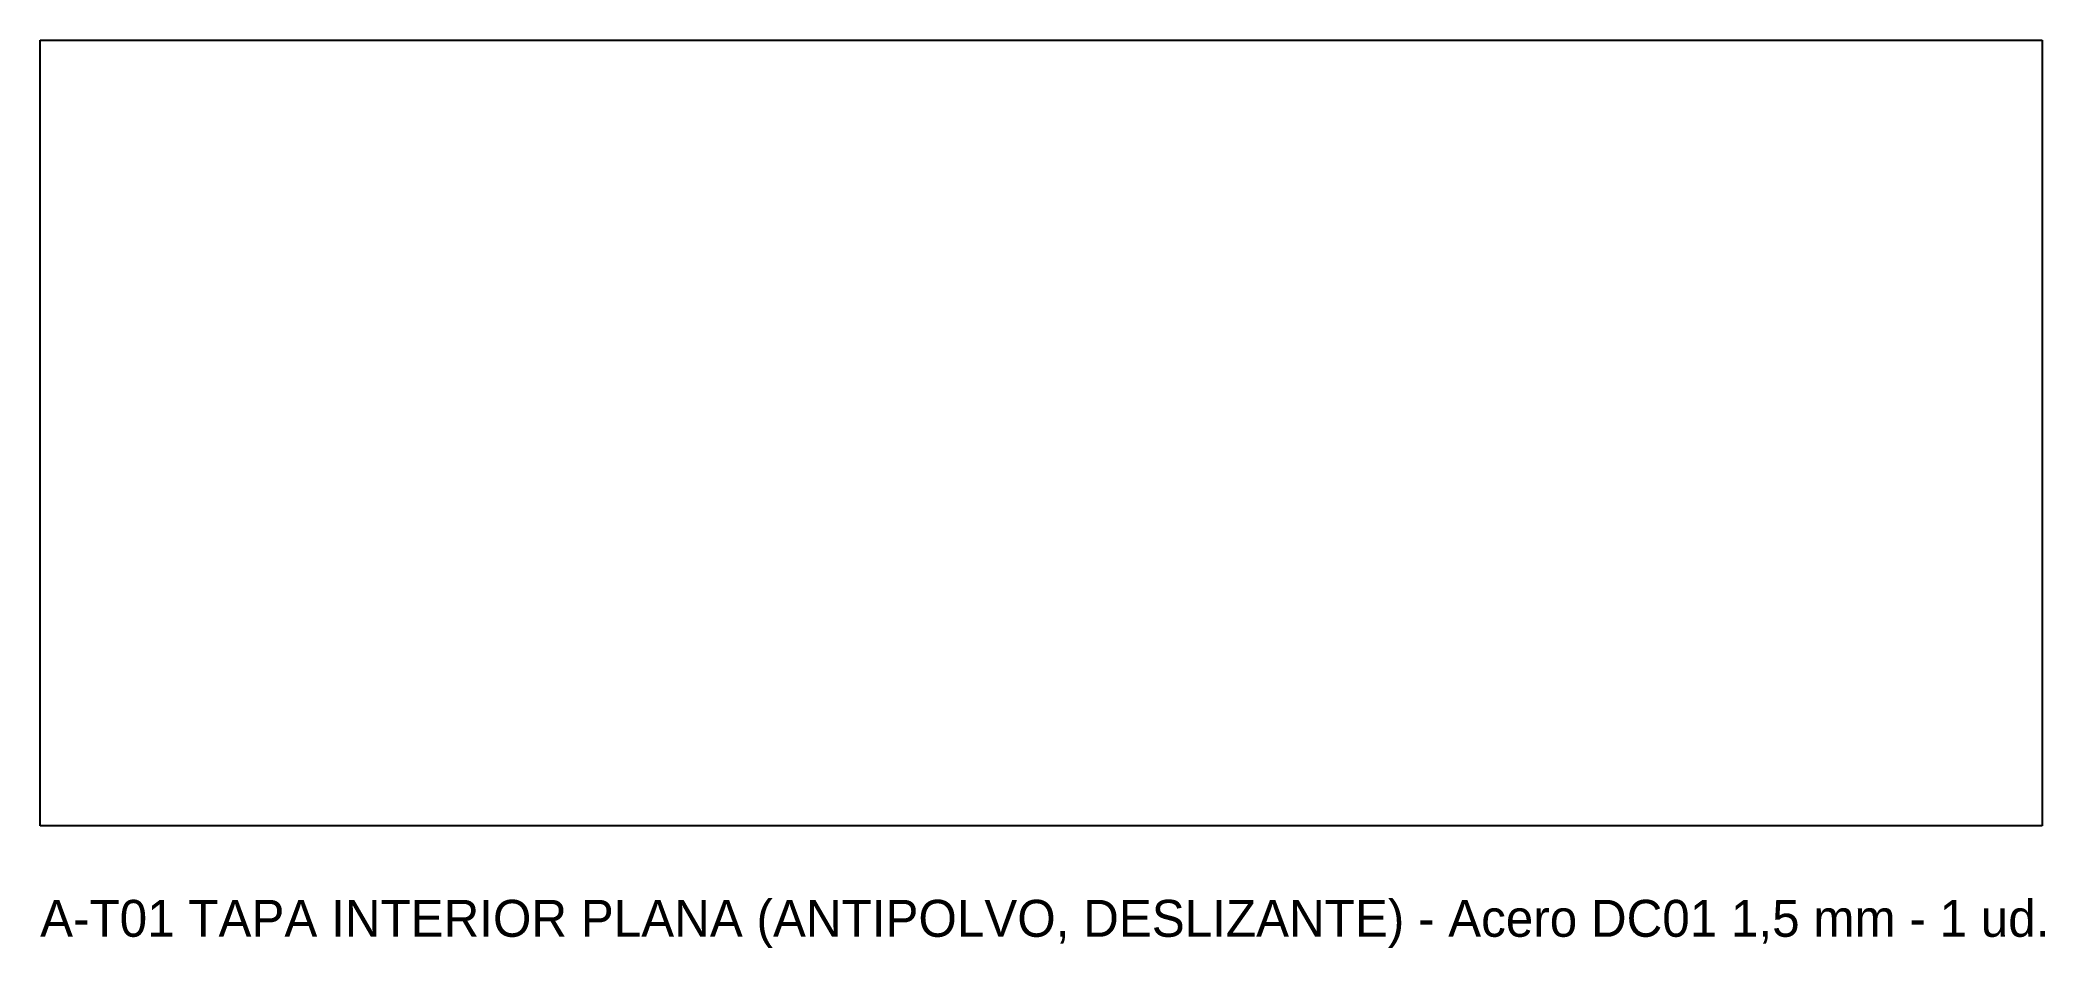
# Model space of a CAD drawing. Header units: millimetres. Extents: x -108 to 109, y -56 to 43.
import ezdxf

# ---------------------------------------------------------------- set-up
doc = ezdxf.new("R2010")
doc.units = ezdxf.units.MM
doc.layers.add('CORTE', color=7, linetype='CONTINUOUS')
doc.layers.add('TEXTO', color=3, linetype='CONTINUOUS')

msp = doc.modelspace()

# ---------------------------------------------------------------- linework, layer by layer
at = {"layer": 'CORTE'}
for p, q in [((-108.4, -42.55), (-108.4, 42.55)), ((-108.4, 42.55), (108.4, 42.55)), ((108.4, 42.55), (108.4, -42.55)), ((108.4, -42.55), (-108.4, -42.55))]:
    msp.add_line(p, q, dxfattribs=at)

# ---------------------------------------------------------------- texts
at = {"layer": 'TEXTO'}
msp.add_text('A-T01 TAPA INTERIOR PLANA (ANTIPOLVO, DESLIZANTE) - Acero DC01 1,5 mm - 1 ud.', height=4, dxfattribs=at).set_placement((-108.4, -54.55))

doc.saveas('drawing.dxf')
